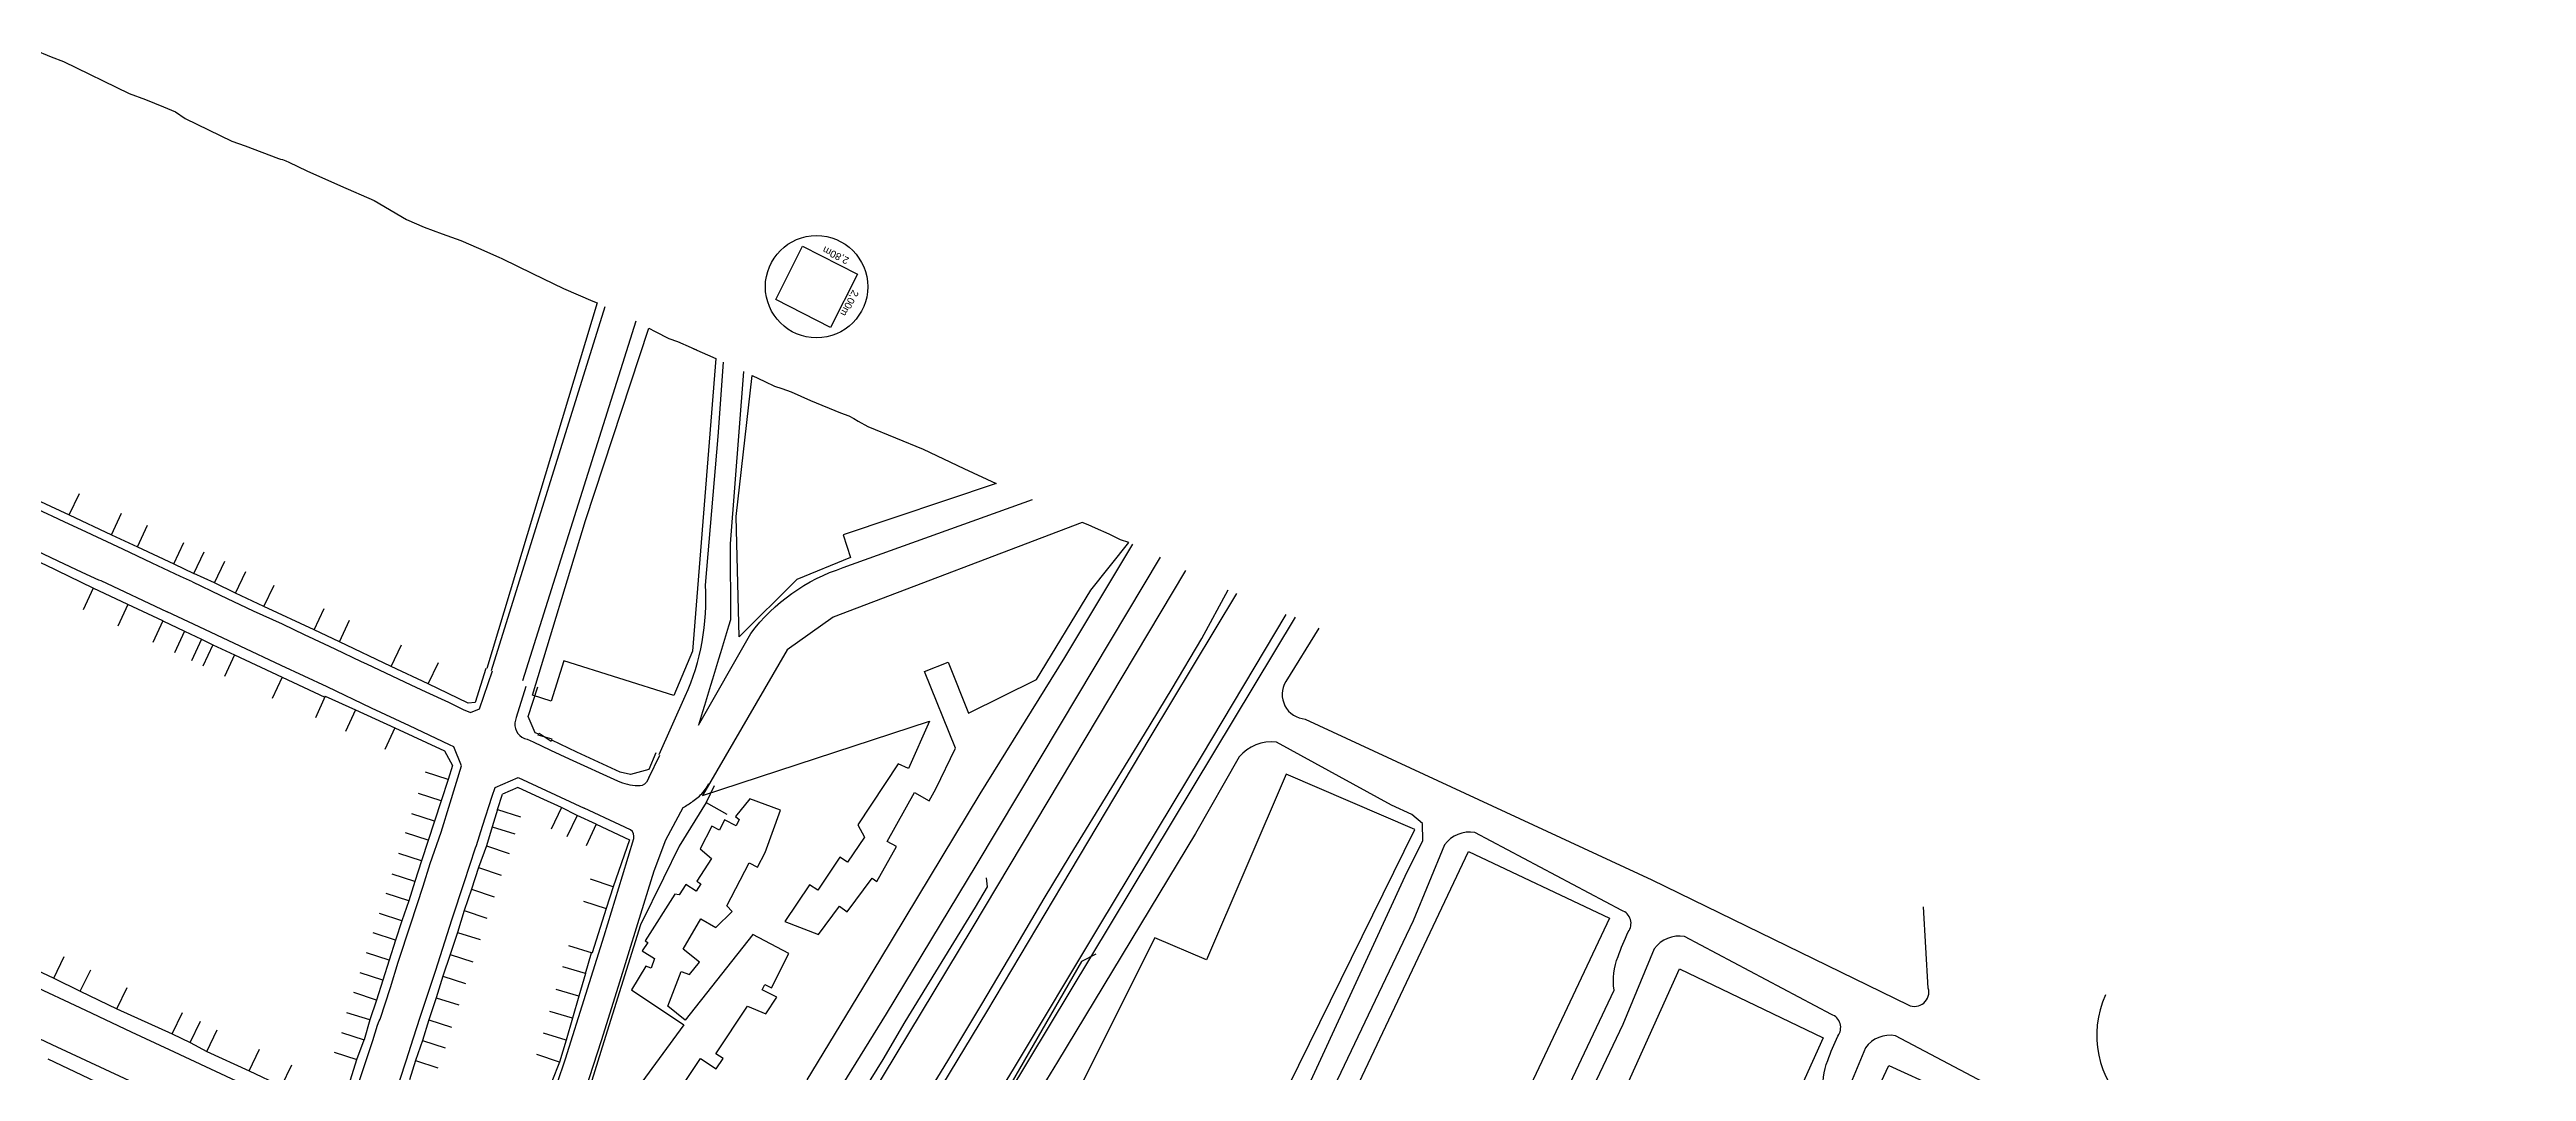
# Model space of a CAD drawing. Header units: metres. Extents: x 320405 to 332543, y 7395686 to 7410003.
# Drawn here: x 325702 to 326222, y 7397740 to 7397955 of the extents above; entities that cross this region are included whole.
import ezdxf

# ---------------------------------------------------------------- set-up
doc = ezdxf.new("R2010")
doc.units = ezdxf.units.M
doc.header["$LTSCALE"] = 10
doc.header["$MEASUREMENT"] = 0
doc.linetypes.add('CONTINUO', pattern=[0])
for name, color, linetype in [('DETALHES', 45, 'Continuous'), ('Edificações', 30, 'Continuous'), ('Pontes e Viadutos', 190, 'Continuous'), ('T-GUIA', 230, 'Continuous'), ('T-MURO', 30, 'CONTINUO'), ('T-PORTAO', 45, 'CONTINUO'), ('Vias Primárias', 230, 'Continuous')]:
    doc.layers.add(name, color=color, linetype=linetype)
doc.styles.add('ARIAL', font='arial.ttf')

# ---------------------------------------------------------------- blocks, each defined once
blk = doc.blocks.new('topografia ÁGUA BRANCA - LAPA_X')
at = {"layer": 'T-GUIA', "ltscale": 5, "flags": 128}
for points in [[(153088.92, 253687.55), (153086.39, 253688.71), (153080.44, 253691.51), (153074.27, 253694.39), (153065.59, 253698.44), (153062.09, 253700.09), (153059.4, 253701.35), (153058.53, 253701.71), (153043.09, 253708.93), (153024.97, 253717.27), (153021.18, 253719.23)], [(153056.06, 253694.1), (153060.63, 253691.95), (153065.7, 253689.56)], [(153065.7, 253689.56), (153069.18, 253687.98)], [(153069.18, 253687.98), (153069.67, 253687.82), (153083.6, 253681.22)], [(153088.92, 253687.55), (153094.78, 253684.81), (153101.7, 253681.52), (153107.79, 253678.75), (153112.53, 253676.45), (153113.31, 253676.14), (153118.85, 253673.54), (153124.41, 253670.86), (153125.51, 253670.43), (153134.82, 253666.04), (153138, 253664.56), (153142.75, 253662.38), (153145.17, 253661.2), (153145.87, 253660.87), (153147.38, 253660.19), (153149.28, 253661.01), (153151.98, 253668.95)], [(153127.01, 253591.24), (153127.97, 253594.45), (153128.33, 253595.39), (153128.51, 253595.73), (153130.68, 253602.36), (153132.28, 253607.73), (153134.94, 253615.77), (153137.47, 253623.72), (153138.99, 253628.5), (153141.29, 253635.08), (153143.12, 253641.25), (153145.49, 253649.03), (153143.88, 253653), (153142.99, 253653.44), (153134.55, 253657.41), (153126.55, 253661.12), (153117.24, 253665.56), (153107.61, 253670.03), (153098.98, 253674.07), (153094.04, 253676.34), (153090.38, 253678.11), (153083.6, 253681.22)], [(153159.01, 253665.72), (153157.01, 253659.21), (153156.71, 253658.05)], [(153159.29, 253654.62), (153160.54, 253654.07), (153164.21, 253652.3), (153168.14, 253650.52)], [(153184.84, 253646.58), (153187.16, 253651.34)], [(153133.98, 253587), (153135.55, 253591.81), (153136.95, 253596.15), (153140.1, 253605.87), (153143.58, 253616.86), (153146.11, 253624.51), (153148.47, 253631.8), (153148.68, 253632.27), (153149.96, 253636.33), (153151.98, 253642.66), (153152.56, 253644.43), (153157.43, 253646.56), (153163.29, 253643.88), (153171.31, 253640.13)], [(153168.14, 253650.52), (153178.3, 253645.88)], [(153184.84, 253646.58), (153184.4, 253645.63)], [(153181.06, 253635.64), (153178.77, 253636.69), (153171.31, 253640.13)], [(153188.44, 253633.53), (153192.08, 253640.31)], [(153164.43, 253578.31), (153165.75, 253582.25), (153167.46, 253587.5), (153171.71, 253601.04), (153175.52, 253613.3), (153179.38, 253625.95), (153181.71, 253633.78)], [(153170.2, 253576.59), (153171.66, 253580.99), (153175.05, 253591.36), (153178.56, 253602.73), (153182.62, 253615.91), (153186.03, 253627), (153188.44, 253633.53)], [(153054.35, 253603.22), (153066.63, 253597.49)], [(153059.62, 253590.23), (153045.99, 253596.67)], [(153066.63, 253597.49), (153076.23, 253592.99)], [(153077.87, 253581.75), (153059.62, 253590.23)], [(153076.23, 253592.99), (153084.18, 253589.29)], [(153084.18, 253589.29), (153102.61, 253580.7)], [(153123.82, 253581.57), (153127.01, 253591.24)], [(153131.58, 253579.48), (153133.98, 253587)]]:
    blk.add_lwpolyline(points, dxfattribs=at)
at = {"layer": 'T-GUIA', "ltscale": 5}
for centre, radius, start, end in [((153159.99, 253657.83), 3.29, 176.2306, 257.7047), ((153183.03, 253656.75), 11.85, 246.4783, 267.6667), ((153182.82, 253646.93), 2.04, 262.3232, 320.3319), ((153173.66, 253670.92), 35.73, 301.0398, 304.9655), ((153188.12, 253650.53), 10.73, 304.0778, 319.0866), ((153189.27, 253649.42), 9.13, 319.6317, 333.5429), ((153180.02, 253634.24), 1.75, 344.8062, 53.3988)]:
    blk.add_arc(centre, radius, start, end, dxfattribs=at)
at = {"layer": 'T-MURO', "flags": 128}
for points in [[(152975.96, 253750.33), (152973.96, 253746.04), (152975.16, 253742.69), (152988.59, 253736.39), (152994.31, 253733.71), (152999.65, 253731.1), (153020.61, 253721.41), (153026.67, 253718.62), (153034.35, 253714.99), (153039.82, 253712.42), (153045.08, 253709.93), (153054.07, 253705.75), (153063.02, 253701.57), (153071.9, 253697.43), (153077.36, 253694.91), (153084.99, 253691.33), (153089.24, 253689.34)], [(153082.72, 253679.36), (153075.36, 253682.78), (153068.1, 253686.18), (153057.96, 253691.08), (153052.59, 253693.49), (153046, 253696.51), (153040.67, 253698.94), (153035.27, 253701.42), (153029.88, 253704.02), (153024.43, 253706.51), (153017.93, 253709.59), (153011.57, 253712.66), (153005.23, 253715.57), (153000.74, 253717.74), (152995.97, 253720.03), (152991.05, 253722.35), (152985.2, 253725.12), (152979.4, 253727.92)], [(153063.02, 253701.57), (153065.13, 253706.1)], [(153071.9, 253697.43), (153074, 253701.96)], [(153077.36, 253694.91), (153079.47, 253699.45)], [(153084.99, 253691.33), (153087.12, 253695.86)], [(153089.24, 253689.34), (153091.37, 253693.86)], [(153150.58, 253669.47), (153148.35, 253662.31), (153146.9, 253662.21), (153138.47, 253666.22), (153130.7, 253669.88), (153119.83, 253675.01), (153114.52, 253677.51), (153103.96, 253682.38), (153097.99, 253685.22), (153093.59, 253687.37), (153089.24, 253689.34)], [(153093.59, 253687.37), (153095.72, 253691.89)], [(153097.99, 253685.22), (153100.16, 253689.73)], [(153068.1, 253686.18), (153065.95, 253681.66)], [(153075.36, 253682.78), (153073.25, 253678.25)], [(153103.96, 253682.38), (153106.08, 253686.91)], [(153082.72, 253679.36), (153080.62, 253674.82)], [(153082.72, 253679.36), (153087.29, 253677.18), (153090.85, 253675.5), (153093.25, 253674.36), (153097.81, 253672.21), (153107.83, 253667.59), (153116.78, 253663.36)], [(153087.29, 253677.18), (153085.15, 253672.66)], [(153114.52, 253677.51), (153116.63, 253682.05)], [(153119.83, 253675.01), (153121.96, 253679.54)], [(153090.85, 253675.5), (153088.72, 253670.97)], [(153093.25, 253674.36), (153091.12, 253669.84)], [(153097.81, 253672.21), (153095.7, 253667.67)], [(153130.7, 253669.88), (153132.83, 253674.41)], [(153107.83, 253667.59), (153105.72, 253663.06)], [(153138.47, 253666.22), (153140.61, 253670.74)], [(153116.88, 253663.59), (153114.84, 253659.03)], [(153116.88, 253663.59), (153123.21, 253660.76), (153131.47, 253656.96), (153141.93, 253652.17)], [(153161.72, 253655.67), (153161, 253655.97), (153159.5, 253659.41), (153161.53, 253665.65)], [(153123.21, 253660.76), (153121.14, 253656.2)], [(153131.47, 253656.96), (153129.39, 253652.42)], [(153141.93, 253652.17), (153143.63, 253649.04), (153142.74, 253646.16), (153141.22, 253641.63), (153139.84, 253637.39), (153137.15, 253629.04), (153135.72, 253624.69), (153134.47, 253620.63), (153133.07, 253616.4), (153131.74, 253612.35), (153130.36, 253608.13), (153129.04, 253603.94), (153127.71, 253599.76), (153126.33, 253595.6), (153125.16, 253591.36)], [(153186.31, 253651.84), (153184.89, 253648.31), (153181.02, 253647.25), (153178.84, 253647.73), (153169.75, 253651.91), (153164.45, 253654.42)], [(153142.74, 253646.16), (153137.98, 253647.69)], [(153141.22, 253641.63), (153136.47, 253643.2)], [(153153.11, 253639.82), (153154.14, 253643.05)], [(153173.83, 253636.78), (153169.83, 253638.61), (153166.54, 253640.28), (153162.03, 253642.28), (153157.36, 253644.46), (153154.14, 253643.05)], [(153198.62, 253644.91), (153196.9, 253641.4), (153191.24, 253632.17), (153188, 253625.5), (153183.17, 253615.68), (153179.13, 253602.67), (153175.53, 253591.06), (153172.36, 253580.88), (153171.04, 253576.45)], [(153196.9, 253641.4), (153201.28, 253638.98)], [(153139.84, 253637.39), (153135.08, 253638.93)], [(153153.11, 253639.82), (153151.98, 253636.17), (153150.81, 253632.2), (153149.15, 253627.66), (153147.65, 253623.06), (153146.13, 253618.58), (153144.71, 253614), (153143.23, 253609.35), (153141.67, 253604.77), (153140.3, 253600.26), (153138.77, 253595.58), (153137.45, 253591.3), (153135.93, 253587.08)], [(153151.98, 253636.17), (153156.76, 253634.71)], [(153153.11, 253639.82), (153157.9, 253638.32)], [(153166.54, 253640.28), (153164.39, 253635.76)], [(153169.83, 253638.61), (153167.66, 253634.1)], [(153173.83, 253636.78), (153171.76, 253632.24)], [(153173.83, 253636.78), (153180.85, 253633.51), (153177.41, 253623.66), (153175.99, 253619.09), (153173.03, 253609.74)], [(153137.15, 253629.04), (153132.39, 253630.58)], [(153138.55, 253633.39), (153133.79, 253634.93)], [(153150.81, 253632.2), (153155.56, 253630.63)], [(153135.72, 253624.69), (153130.96, 253626.21)], [(153149.15, 253627.66), (153153.87, 253626.02)], [(153177.41, 253623.66), (153172.66, 253625.22)], [(153134.47, 253620.63), (153129.71, 253622.16)], [(153147.65, 253623.06), (153152.4, 253621.49)], [(153171.22, 253620.59), (153175.99, 253619.09)], [(153133.07, 253616.4), (153128.32, 253617.97)], [(153146.13, 253618.58), (153150.89, 253617.03)], [(153130.36, 253608.13), (153125.6, 253609.65)], [(153131.74, 253612.35), (153126.99, 253613.9)], [(153144.71, 253614), (153149.48, 253612.5)], [(153168.09, 253611.3), (153173.03, 253609.74)], [(153171.66, 253605.4), (153172.86, 253609.79)], [(153129.04, 253603.94), (153124.28, 253605.45)], [(153141.67, 253604.77), (153146.43, 253603.24)], [(153143.23, 253609.35), (153147.98, 253607.79)], [(153171.66, 253605.4), (153170.28, 253600.63), (153168.96, 253595.99), (153167.61, 253591.41), (153166.18, 253586.75), (153164.64, 253582.71), (153163.28, 253578.79)], [(153171.66, 253605.4), (153166.86, 253606.79)], [(153127.71, 253599.76), (153122.96, 253601.31)], [(153140.3, 253600.26), (153145.07, 253598.76)], [(153170.28, 253600.63), (153165.47, 253602.01)], [(153126.33, 253595.6), (153121.54, 253597.05)], [(153138.77, 253595.58), (153143.53, 253594.07)], [(153168.96, 253595.99), (153164.15, 253597.38)], [(153137.45, 253591.3), (153142.19, 253589.72)], [(153167.61, 253591.41), (153162.82, 253592.85)], [(153166.18, 253586.75), (153161.45, 253588.38)]]:
    blk.add_lwpolyline(points, dxfattribs=at)
at = {"layer": 'T-MURO', "ltscale": 5, "flags": 128}
for points in [[(153056.24, 253605.99), (153059.93, 253604.25)], [(153059.93, 253604.25), (153062.09, 253608.76)], [(153065.52, 253601.51), (153067.69, 253606.01)], [(153059.93, 253604.25), (153065.52, 253601.51)], [(153065.52, 253601.51), (153073.22, 253597.81)], [(153073.22, 253597.81), (153075.39, 253602.32)], [(153073.22, 253597.81), (153084.83, 253592.58)], [(153084.83, 253592.58), (153087, 253597.08)], [(153088.6, 253590.75), (153090.77, 253595.26)], [(153084.83, 253592.58), (153088.6, 253590.75)], [(153088.6, 253590.75), (153092.13, 253588.89)], [(153092.13, 253588.89), (153094.3, 253593.4)], [(153092.13, 253588.89), (153101.02, 253584.86)], [(153101.02, 253584.86), (153103.19, 253589.37)], [(153118.9, 253588.78), (153123.66, 253587.24)], [(153120.4, 253592.91), (153125.16, 253591.36)], [(153123.66, 253587.24), (153125.16, 253591.36)], [(153077.39, 253578.44), (153058.81, 253587.19)], [(153101.02, 253584.86), (153107.84, 253581.59)], [(153107.84, 253581.59), (153110.01, 253586.1)], [(153122.28, 253583.01), (153123.66, 253587.24)], [(153135.93, 253587.08), (153134.68, 253583)], [(153135.93, 253587.08), (153140.68, 253585.53)]]:
    blk.add_lwpolyline(points, dxfattribs=at)
at = {"layer": 'T-PORTAO', "flags": 128}
blk.add_lwpolyline([(153161.61, 253655.45), (153161.82, 253655.9), (153164.35, 253654.19), (153164.56, 253654.65)], close=True, dxfattribs=at)

msp = doc.modelspace()

# ---------------------------------------------------------------- linework, layer by layer
at = {"layer": 'DETALHES', "elevation": -728}
msp.add_lwpolyline([(325860.07, 7397913.72), (325871.61, 7397907.83), (325865.98, 7397896.64), (325854.44, 7397902.52)], close=True, dxfattribs=at)
at = {"layer": 'DETALHES'}
msp.add_circle((325863.02, 7397905.18, -728), 10.75, dxfattribs=at)
at = {"layer": 'Edificações'}
for points in [[(325698.55, 7397955.03), (325702.23, 7397953.46), (325704.81, 7397952.53), (325718.59, 7397945.81), (325722.02, 7397944.52), (325725.86, 7397943), (325728.32, 7397941.92), (325730.37, 7397940.52), (325735.29, 7397938.16), (325740.21, 7397935.8), (325741.6, 7397935.3), (325742.99, 7397934.79), (325746.49, 7397933.48), (325749.99, 7397932.16), (325750.41, 7397932.02), (325750.84, 7397931.89), (325751.51, 7397931.62), (325752.19, 7397931.35), (325755.93, 7397929.51), (325763.03, 7397926.39), (325770.12, 7397923.27), (325776.86, 7397919.29), (325780.56, 7397917.68), (325784.35, 7397916.33), (325786.33, 7397915.61), (325788.31, 7397914.88), (325792.01, 7397913.25), (325796.31, 7397911.37), (325796.91, 7397911.11), (325803.38, 7397907.96), (325809.86, 7397904.82), (325816.04, 7397902.15), (325816.93, 7397901.77), (325793.74, 7397824.98)], [(325841.86, 7397890.11), (325836.93, 7397828.61), (325833.05, 7397819.25), (325809.94, 7397826.56), (325807.25, 7397818.09), (325803.37, 7397819.32), (325814.49, 7397856.08), (325827.77, 7397896.47), (325829.1, 7397895.79), (325831.96, 7397894.31), (325833.82, 7397893.66), (325836.66, 7397892.41), (325837.84, 7397891.88), (325837.25, 7397892.14), (325841.86, 7397890.11)], [(325893.97, 7397866.95), (325900.73, 7397863.8), (325868.59, 7397853.07), (325870.18, 7397848.31), (325858.86, 7397843.67), (325846.73, 7397831.61), (325846.14, 7397856.91), (325849.46, 7397886.52), (325852.13, 7397885.25), (325854.22, 7397884.26), (325855.74, 7397883.76), (325857.67, 7397883.07), (325861.76, 7397881.26), (325868.03, 7397878.66), (325869.79, 7397878.06), (325870.82, 7397877.47), (325871.78, 7397876.93), (325873.76, 7397875.81), (325879.61, 7397873.44), (325885.45, 7397871.07), (325889.71, 7397869.01), (325893.97, 7397866.95)], [(325940.04, 7397690.76), (325940.26, 7397691.21), (325942.23, 7397696.64), (325988.7, 7397791.15), (325961.66, 7397802.72), (325944.95, 7397763.7), (325934.1, 7397768.34), (325905.61, 7397711.4), (325901.26, 7397709.17)], [(325831.17, 7397731.74), (325838.66, 7397742.99), (325841.95, 7397740.8), (325843.39, 7397742.97), (325841.87, 7397743.98), (325848.52, 7397753.98), (325852.35, 7397752.39), (325854.68, 7397755.88), (325851.61, 7397757.42), (325852.16, 7397758.52), (325853.57, 7397757.82), (325857.17, 7397765.04), (325849.66, 7397769.04), (325835.45, 7397751.07), (325831.79, 7397753.97), (325834.61, 7397761.31), (325836.33, 7397760.65), (325838.4, 7397763.27), (325835, 7397765.95), (325838.73, 7397772.34), (325841.85, 7397770.51), (325845.3, 7397773.88), (325844.14, 7397775.07), (325848.83, 7397784.13), (325850.63, 7397783.2), (325852.24, 7397786.3), (325855.47, 7397795.21), (325848.97, 7397797.58), (325846.02, 7397793.82), (325846.76, 7397793.24), (325846.16, 7397791.87), (325843.7, 7397793.12), (325842.61, 7397791), (325841.05, 7397791.8), (325838.6, 7397787.03), (325840.94, 7397785), (325837.87, 7397780.26), (325838.72, 7397779.71), (325837.72, 7397778.17), (325835.56, 7397779.57), (325834.14, 7397777.39), (325833.28, 7397777.51), (325827.01, 7397767.75), (325827.57, 7397767.39), (325826.42, 7397765.6), (325828.95, 7397763.98), (325828.25, 7397761.99), (325827.15, 7397762.38), (325824.13, 7397757.4), (325835.15, 7397750.07), (325825.58, 7397736.96)], [(325953.49, 7397688.25), (326000, 7397786.5), (326029.63, 7397772.48), (325985.1, 7397678.27)], [(326003.19, 7397670.65), (326044.33, 7397761.83), (326074.51, 7397747.31), (326033.51, 7397656.41)], [(326045.66, 7397650.69), (326088.29, 7397741.5), (326119.57, 7397727.24), (326076.62, 7397636.22)]]:
    msp.add_lwpolyline(points, dxfattribs=at)
msp.add_lwpolyline([(325839.06, 7397798.25), (325886.72, 7397813.87), (325882.34, 7397803.96), (325880.17, 7397804.92), (325871.7, 7397792.1), (325873.1, 7397789.51), (325869.55, 7397784.24), (325867.94, 7397785.32), (325863.26, 7397778.36), (325861.54, 7397779.52), (325856.33, 7397771.77), (325863.44, 7397769.06), (325867.81, 7397775), (325869.45, 7397773.79), (325874.7, 7397780.91), (325875.67, 7397780.2), (325879.78, 7397787.56), (325877.85, 7397788.63), (325883.57, 7397798.87), (325886.69, 7397797.12), (325888.11, 7397799.66), (325892.24, 7397808.18), (325885.72, 7397824.33), (325890.64, 7397826.31), (325894.97, 7397815.56), (325909.24, 7397822.63), (325920.63, 7397841.44), (325928.59, 7397851.4), (325926.9, 7397852.01), (325924.46, 7397853.16), (325921.64, 7397854.46), (325920.05, 7397855.13), (325918.82, 7397855.65), (325866.49, 7397835.72), (325856.83, 7397828.86)], close=True, dxfattribs=at)
at = {"layer": 'Pontes e Viadutos'}
for points in [[(325866.26, 7397725.38), (325876.99, 7397742.78), (325881.62, 7397750.68), (325896.38, 7397774.83), (325898.96, 7397779.07), (325898.72, 7397780.95)], [(325921.68, 7397764.92), (325918.68, 7397763.4), (325903.83, 7397737.64), (325892.88, 7397719.52), (325889.7, 7397714.49)]]:
    msp.add_lwpolyline(points, dxfattribs=at)
at = {"layer": 'Vias Primárias'}
for points in [[(325794.76, 7397824.51), (325818.6, 7397901.05)], [(325825.06, 7397897.91), (325801.24, 7397822.36)], [(325861.07, 7397738.54), (325876.3, 7397763.67), (325897.41, 7397798.61), (325915.16, 7397827.26), (325929.48, 7397851.08)], [(325935.23, 7397848.34), (325914.2, 7397813.18), (325896.46, 7397783.58), (325877.62, 7397752.41), (325866.72, 7397734.7)], [(325867.92, 7397724.61), (325871.77, 7397730.59), (325895.72, 7397770.3), (325940.59, 7397845.58)], [(325877.08, 7397720.36), (325879.9, 7397725.25), (325885.06, 7397733.49), (325890.63, 7397742.5), (325897.76, 7397754.43), (325904.47, 7397765.79), (325910.84, 7397776.61), (325916.31, 7397785.66), (325925.03, 7397799.98), (325931.94, 7397811.17), (325937.71, 7397820.75), (325943.93, 7397831.27), (325949.47, 7397841.45)], [(325951.25, 7397840.71), (325933.04, 7397810.45), (325914.45, 7397779.27), (325898.73, 7397752.82), (325878.64, 7397719.63)], [(325961.59, 7397836.32), (325943.8, 7397806.47), (325922.45, 7397771.03), (325904.29, 7397740.76), (325888.58, 7397715.01)], [(325890.48, 7397714.12), (325963.65, 7397835.73)]]:
    msp.add_lwpolyline(points, dxfattribs=at)
for points in [[(325829.93, 7397806.85), (325835.45, 7397819.15, 0.122627), (325839.66, 7397842.49), (325842.34, 7397873.74), (325843.45, 7397889.35)], [(325847.65, 7397887.37), (325844.86, 7397851.16), (325844.93, 7397835.21, -0.003297), (325838.21, 7397813.05), (325849.19, 7397832.31, -0.153244), (325868.62, 7397846.15), (325908.39, 7397860.46)], [(325968.52, 7397833.45), (325961.6, 7397822.19, 0.566794), (325965.69, 7397814.34), (326038.5, 7397780.53), (326092.37, 7397754.24, 0.65204), (326096.57, 7397757.79), (326095.54, 7397774.88)], [(325944.27, 7397689.17), (325986.7, 7397781.28), (325990.41, 7397788.78), (325990.32, 7397792.35), (325988.09, 7397794.28), (325983.8, 7397796.23), (325959.62, 7397809.5, 0.246633), (325951.8, 7397806.36), (325942.65, 7397790.26), (325913.67, 7397742.32), (325903.59, 7397725.9)], [(325992.04, 7397675.93), (326030.58, 7397757.37, -0.146015), (326031.42, 7397764.42, -0.029077), (326033.5, 7397769.58, 0.513231), (326032.17, 7397774.11), (326001.29, 7397790.46, 0.288323), (325994.96, 7397787.91), (325988.35, 7397771.96), (325963.72, 7397720.21), (325949.85, 7397689.92)], [(326036.51, 7397654.99), (326074.62, 7397735.52, -0.146015), (326075.47, 7397742.57, -0.029077), (326077.55, 7397747.72, 0.513231), (326076.21, 7397752.25), (326045.34, 7397768.61, 0.288323), (326039.01, 7397766.06), (326032.4, 7397750.11), (326007.76, 7397698.36), (325996.52, 7397673.81)], [(326133.77, 7397756.35, 0.323631), (326138.66, 7397732.68), (326166.94, 7397719.93), (326166.01, 7397717.63), (326202.4, 7397700.69), (326203.15, 7397702.19), (326220.08, 7397694.26, -0.543633), (326221.86, 7397690.54), (326215.47, 7397676.46, -0.159694), (326212.05, 7397672.74, 0.276369), (326210.37, 7397669.8), (326173.84, 7397590.63)], [(326080.88, 7397634.23), (326118.96, 7397714.7, -0.146015), (326119.8, 7397721.74, -0.029077), (326121.89, 7397726.9, 0.513231), (326120.55, 7397731.43), (326089.68, 7397747.79, 0.288323), (326083.35, 7397745.24), (326076.74, 7397729.29), (326052.1, 7397677.54), (326040.85, 7397652.96)]]:
    msp.add_lwpolyline(points, format="xyb", dxfattribs=at)

# ---------------------------------------------------------------- block references
at = {"rotation": 359.8966389496373}
msp.add_blockref('topografia ÁGUA BRANCA - LAPA_X', (172185.59, 7144432.18), dxfattribs=at)

# ---------------------------------------------------------------- texts
at = {"layer": 'DETALHES', "style": 'ARIAL'}
for s, rotation, p in [('2,80m', 154.0122, (325869.98, 7397911.17, -728)), ('2,00m', 242.0122, (325870.65, 7397904.65, -728))]:
    msp.add_text(s, height=1.5, rotation=rotation, dxfattribs=at).set_placement(p)

doc.saveas('drawing.dxf')
